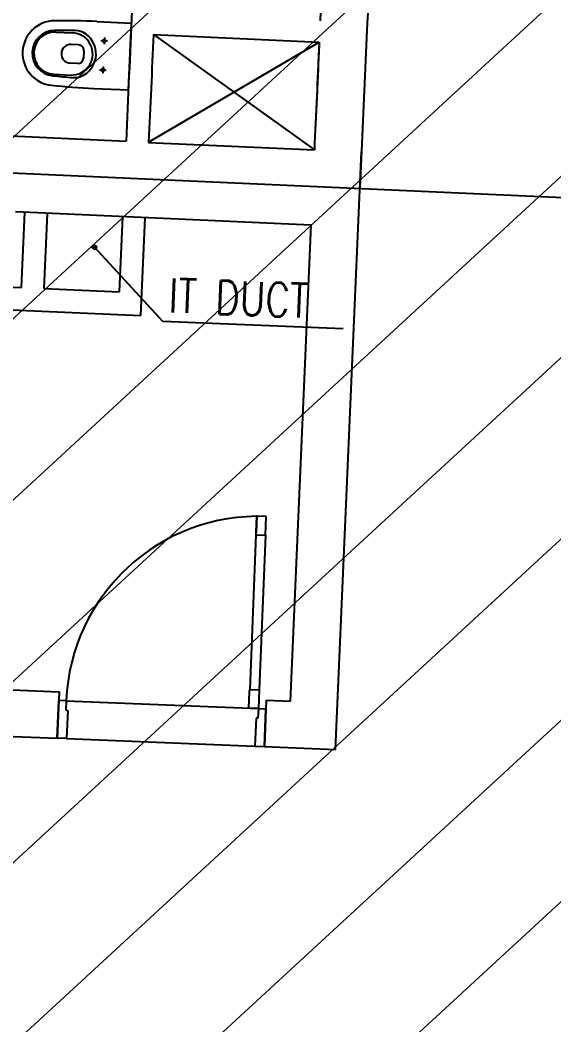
# Model space of a CAD drawing. Extents: x -678889171 to 586587, y -792238163 to 335485.
# Drawn here: x -678776689 to -678773857, y -792023658 to -792018330 of the extents above; entities that cross this region are included whole.
import ezdxf
from ezdxf.enums import TextEntityAlignment as Align

# ---------------------------------------------------------------- set-up
doc = ezdxf.new("R2010")
doc.units = 0
doc.header["$MEASUREMENT"] = 0
for name, color, linetype in [('A-FLOR-PATT', 252, 'Continuous'), ('A-SITE-PATT', 252, 'Continuous'), ('A-WALL', 252, 'Continuous')]:
    doc.layers.add(name, color=color, linetype=linetype)
doc.layers.add('BASEMENT3 LAYOUT$0$HATCH7', color=252, linetype='Continuous', lineweight=15)
doc.styles.add('$1$XREF1$0$MOD-E-TEXT', font='romans.shx', dxfattribs={"width": 0.8, "height": 1.8})
doc.styles.add('Ground floor Towers$0$$Bas01-Rname$0$EN-SC', font='swissc.ttf')
doc.styles.add('Ground floor Towers$0$$Bas01-Rname$0$EN-SCL', font='swisscl.ttf')
doc.styles.add('Ground floor Towers$0$04-Ground Floor$0$V2-lower ground$0$LEVEL  FOR LICENSE LOWER GR$0$$LG- LEVEL$0$AR-SR', font='sarb.shx')

# ---------------------------------------------------------------- blocks, each defined once
blk = doc.blocks.new('A$C61C61320')
at = {"layer": 'BASEMENT3 LAYOUT$0$HATCH7'}
h = blk.add_hatch(dxfattribs=at)
h.set_pattern_fill('JIS_WOOD', color=256, scale=1000, style=0)
h.set_pattern_definition([(45, (-95575.72641586163, -175160.5677797335), (-499.9999991609842, 499.9999991609843), [])])
edge = h.paths.add_edge_path()
edge.add_line((-93671.42387769371, -154054.9431899884), (-93352.28011348587, -174711.9075518902))
edge.add_line((-93352.28011348587, -174711.9075518902), (-49398.28305342048, -174321.9428492732))
edge.add_arc((-49194.7644366367, -173977.2776182104), 400.2673467584944, 239.4389137010584, 436.7722825904112)
edge.add_line((-49103.17453308101, -173587.6300358392), (-49353.17453308101, -169321.0603725039))
edge.add_arc((765187.6152318742, -69570.4512780355), 820625.9088071947, 178.5717505264322, 186.9818142228341, ccw=False)
edge.add_line((-55183.34322072996, -49116.28952082794), (-86992.42594180122, -47875.38068783496))
edge.add_line((-86992.42594180116, -47875.38068783496), (-86999.8191618316, -136404.81269691))
edge.add_line((-86999.81916183163, -136404.81269691), (-87007.19406194473, -152784.6622732603))
edge.add_line((-87007.19406194473, -152784.6622732603), (-93671.42387769371, -154054.9431899884))
blk = doc.blocks.new('GR')
at = {"layer": 'A-FLOR-PATT'}
for p, q in [((20989.46120119633, 166770.6350455066), (21173.70204807505, 166769.7148567428)), ((21171.92902682369, 166414.7192843822), (21173.70204807505, 166769.7148567428)), ((20774.27407611145, 166705.9961954858), (20862.77277346472, 166706.032953437)), ((21033.29175403639, 166687.9151053496), (21033.11694912428, 166652.9155418775)), ((21290.51769280807, 166141.8129647037), (22173.24514373066, 166709.9383558485, 3.542664718840158e-08)), ((21293.25816549522, 166714.7332138539, 3.542664718840158e-08), (22173.24514373066, 166709.9383558485, 3.542664718840158e-08)), ((21293.25816549524, 166714.7332138541), (22170.71774366828, 166137.9078114087)), ((20897.71723054282, 166643.1916644821), (20858.63163422114, 166643.3868770377)), ((21015.70456984425, 166670.5027260696), (21050.70413331642, 166670.3279211575)), ((20927.5670235943, 166613.042205867), (20927.37124209275, 166573.8426947782)), ((20897.22178347765, 166543.9929017267), (20858.13618715597, 166544.1881142823)), ((21014.93043380493, 166515.5046592643), (21049.9299972771, 166515.3298543522)), ((21032.51761799707, 166532.9170385443), (21032.34281308496, 166497.9174750721)), ((20773.15745010209, 166482.424543988), (20861.65136521555, 166481.5037984955)), ((20987.68817994497, 166415.639473146), (21171.92902682369, 166414.7192843822)), ((21170.51792043413, 166142.1260619203), (19479.06965758651, 166148.7109851466)), ((21290.5174193515, 166141.7557885419), (22170.50903588056, 166137.9087118288)), ((22411.27829678246, 162964.6773615244), (22420.51370345659, 166138.563448308)), ((-9155, 166070), (35425, 165890)), ((22169.34583961654, 165737.573240656), (20599.32232910708, 165744.3467340412)), ((20647.57528470832, 165344.9422882498), (20649.10159805407, 165744.2091076701)), ((20767.57482670237, 165344.5931123371), (20769.10072124011, 165743.7503761795)), ((21167.57330001588, 165343.4291926283), (21169.09779852693, 165742.221271211)), ((21287.11411032821, 165223.0808435192), (21289.09692171297, 165741.7625397205)), ((22161.99626243042, 163211.7807555123), (22169.34583961654, 165737.573240656)), ((21016.14157163163, 165574.1257296269), (21026.37421117838, 165584.3583691736)), ((21016.14251708888, 165573.9498983888), (21026.55004241642, 165584.3574237164)), ((21016.1437011128, 165574.3046358033), (21026.19530500194, 165584.3562396925)), ((21016.14638494806, 165573.7769895527), (21026.72295125254, 165584.3535558572)), ((21016.14907483269, 165574.4867862185), (21026.01315458675, 165584.3508659726)), ((21016.15303721747, 165573.6068651268), (21026.89307567842, 165584.3469035878)), ((21016.15788153405, 165574.6723696152), (21025.82757119009, 165584.3420592712)), ((21016.16234859778, 165573.4393998118), (21027.06054099342, 165584.3375922075)), ((21016.17033266232, 165574.8615974388), (21025.63834336652, 165584.329608143)), ((21016.17420492461, 165573.2744794434), (21027.22546136189, 165584.3257358806)), ((21016.18666637059, 165575.0547078423), (21025.44523296294, 165584.3132744347)), ((21016.18850185076, 165573.1119996742), (21027.38794113103, 165584.3114389545)), ((21016.20514372426, 165572.9518648524), (21027.54807595283, 165584.294797081)), ((21016.20715248819, 165575.2519706552), (21025.24797015006, 165584.2927883171)), ((21016.22404262786, 165572.7939870607), (21027.70595374453, 165584.2758981774)), ((21016.23209875365, 165575.453693616), (21025.0462471893, 165584.2678420516)), ((21016.24511755243, 165572.63828529), (21027.86165551524, 165584.2548232528)), ((21016.26185872985, 165575.6602302875), (21024.83971051779, 165584.2380820754)), ((21016.26829368225, 165572.4846847245), (21028.01525608073, 165584.231647123)), ((21016.29350177381, 165572.3331161208), (21028.16682468446, 165584.2064390315)), ((21016.29684199295, 165575.8719902459), (21024.6279505594, 165584.2030988123)), ((21016.32067761407, 165572.1835152658), (21028.31642553951, 165584.1792631912)), ((21016.33752745054, 165576.0894523988), (21024.4104884065, 165584.1624133547)), ((21016.34976154585, 165572.0358225022), (21028.46411830302, 165584.1501792594)), ((21016.38069805045, 165571.8899823115), (21028.60995849373, 165584.1192427548)), ((21016.38448105325, 165576.3131826968), (21024.1867581085, 165584.115459752)), ((21016.41343537939, 165571.7459429452), (21028.75399786007, 165584.0865054259)), ((21016.43837981633, 165576.5438581551), (21023.95608265011, 165584.061560989)), ((21016.44792522847, 165571.6036560989), (21028.89628470629, 165584.0520155768)), ((21016.48412244806, 165571.4630766233), (21029.03686418201, 165584.0158183572)), ((21016.50004514439, 165576.7823001785), (21023.71764062677, 165583.9998956609)), ((21016.52198478529, 165571.3241622652), (21029.17577854008, 165583.97795602)), ((21016.56147265356, 165571.1868734382), (21029.31306736711, 165583.9384681517)), ((21016.57049029182, 165577.0295220212), (21023.47041878403, 165583.9294505134)), ((21016.60254892624, 165571.0511730156), (21029.44876778971, 165583.897391879)), ((21016.64517875138, 165570.9170261454), (21029.58291465988, 165583.8547620539)), ((21016.65099007687, 165577.2867985016), (21023.21314230369, 165583.8489507284)), ((21016.68932938494, 165570.7844000836), (21029.71554072162, 165583.8106114203)), ((21016.73497004042, 165570.6532640439), (21029.84667676142, 165583.7649707649)), ((21016.74318713558, 165577.5557722556), (21022.94416854969, 165583.7567536697)), ((21016.78207175294, 165570.5235890611), (21029.97635174419, 165583.7178690523)), ((21016.83060725614, 165570.395347869), (21030.10459293629, 165583.6693335491)), ((21016.84926131427, 165577.8386231296), (21022.66131767569, 165583.650679491)), ((21016.88055087044, 165570.268514788), (21030.23142601729, 165583.6193899348)), ((21016.93187840164, 165570.1430656239), (21030.35687518139, 165583.5680624036)), ((21016.97221527516, 165578.1383537857), (21022.36158701951, 165583.5277255301)), ((21016.98456704845, 165570.0189775754), (21030.48096322987, 165583.5153737568)), ((21017.03859531831, 165569.8962291499), (21030.60371165531, 165583.461345487)), ((21017.09394295054, 165569.7748000869), (21030.72514071836, 165583.4059978547)), ((21017.11639194314, 165578.459307149), (21022.04063365622, 165583.3835488621)), ((21017.15059084599, 165569.654671287), (21030.84526951822, 165583.3493499593)), ((21017.20852100283, 165569.5358247486), (21030.96411605667, 165583.2914198024)), ((21017.26771645765, 165569.4182435081), (21031.08169729717, 165583.2322243476)), ((21017.28850657538, 165578.8081984766), (21021.69174232869, 165583.2114342299)), ((21017.32816123142, 165569.3019115865), (21031.19802921869, 165583.1717795739)), ((21017.3898402801, 165569.1868139399), (21031.31312686531, 165583.1101005252)), ((21017.45273944909, 165569.0729364136), (21031.4270043916, 165583.0472013562)), ((21017.50000572462, 165579.1964743211), (21021.30346648415, 165582.9999350806)), ((21017.51684543157, 165568.9602657008), (21031.53967510443, 165582.9830953737)), ((21017.58214573016, 165568.8487893041), (21031.65115150114, 165582.9177950751)), ((21017.6486286217, 165568.7384955004), (21031.76144530489, 165582.8513121836)), ((21017.71628312496, 165568.6293733083), (21031.87056749694, 165582.7836576803)), ((21017.77373397403, 165579.6469792658), (21020.85296153945, 165582.7262068312)), ((21017.78509897093, 165568.521412459), (21031.97852834627, 165582.7148418343)), ((21017.85506657566, 165568.4146033684), (21032.08533743683, 165582.6448742296)), ((21017.92617701527, 165568.3089371127), (21032.19100369253, 165582.57376379)), ((21017.99842200312, 165568.2044054053), (21032.29553539996, 165582.5015188022)), ((21018.07179386899, 165568.1010005759), (21032.39894022937, 165582.4281469363)), ((21018.14628554002, 165567.9987155516), (21032.50122525363, 165582.3536552652)), ((21018.17205021904, 165580.2220722061), (21020.27786859915, 165582.3278905862)), ((21018.22189052343, 165567.8975438397), (21032.60239696552, 165582.2780502818)), ((21018.29860289085, 165567.7974795119), (21032.70246129339, 165582.2013379144)), ((21018.3764172642, 165567.6985171899), (21032.80142361535, 165582.1235235411)), ((21018.45532880303, 165567.6006520334), (21032.89928877182, 165582.0446120022)), ((21018.53533319317, 165567.5038797283), (21032.99606107698, 165581.9646076121)), ((21018.6164266368, 165567.4081964766), (21033.09174432865, 165581.8835141685)), ((21018.69860584376, 165567.3135989883), (21033.18634181698, 165581.8013349615)), ((21018.78186802402, 165567.2200844733), (21033.27985633202, 165581.7180727813)), ((21018.86621088134, 165567.1276506353), (21033.37229016999, 165581.6337299239)), ((21018.95163260818, 165567.0362956668), (21033.46364513846, 165581.5483081971)), ((21019.03813188161, 165566.946018245), (21033.55392256033, 165581.4618089237)), ((21019.12570786032, 165566.8568175283), (21033.64312327691, 165581.3742329449)), ((21019.2143601828, 165566.7686931555), (21033.73124764973, 165581.2855806225)), ((21019.30408896648, 165566.6816452439), (21033.81829556133, 165581.1958518388)), ((21019.39489480811, 165566.5956743903), (21033.904266415, 165581.1050459972)), ((21019.48677878488, 165566.5107816717), (21033.98915913355, 165581.0131620204)), ((21019.57974245703, 165566.4269686486), (21034.07297215669, 165580.9201983482)), ((21019.67378787123, 165566.3442373675), (21034.15570343779, 165580.8261529341)), ((21019.76891756522, 165566.2625903662), (21034.2373504391, 165580.7310232401)), ((21019.86513457347, 165566.1820306791), (21034.31791012613, 165580.6348062318)), ((21019.96244243416, 165566.1025618445), (21034.39737896073, 165580.5374983711)), ((21020.06084519725, 165566.0241879123), (21034.47575289293, 165580.439095608)), ((21020.16034743369, 165565.9469134535), (21034.55302735179, 165580.3395933716)), ((21020.26095424617, 165565.8707435706), (21034.62919723461, 165580.2389865591)), ((21020.36267128102, 165565.7956839102), (21034.70425689506, 165580.1372695243)), ((21020.4655047416, 165565.7217406755), (21034.77820012977, 165580.0344360637)), ((21020.56946140318, 165565.6489206418), (21034.85102016349, 165579.9304794021)), ((21020.67454862937, 165565.5772311726), (21034.92270963259, 165579.8253921759)), ((21020.78077439027, 165565.5066802383), (21034.99326056699, 165579.719166415)), ((21020.88814728237, 165565.4372764351), (21035.0626643702, 165579.6117935229)), ((21020.99667655033, 165565.3690290077), (21035.13091179752, 165579.5032642549)), ((21021.10637211091, 165565.301947873), (21035.19799293226, 165579.3935686944)), ((21021.21724457889, 165565.2360436457), (21035.26389715957, 165579.2826962264)), ((21021.32930529557, 165565.1713276671), (21035.32861313819, 165579.1706355097)), ((21021.44256635968, 165565.1078120359), (21035.39212876937, 165579.0573744456)), ((21021.55704066105, 165565.045509642), (21035.45443116329, 165578.9429001442)), ((21021.67274191737, 165564.984434203), (21035.51550660227, 165578.8271988879)), ((21021.78968471409, 165564.9246003044), (21035.57534050086, 165578.7102560912)), ((21021.90788454794, 165564.866023443), (21035.63391736231, 165578.5920562574)), ((21022.02735787435, 165564.8087200741), (21035.6912207312, 165578.4725829309)), ((21022.14812215907, 165564.7527076635), (21035.74723314178, 165578.3518186462)), ((21022.27019593447, 165564.6980047436), (21035.80193606167, 165578.2297448708)), ((21022.39359886108, 165564.6446309749), (21035.85530983034, 165578.1063419442)), ((21022.51835179469, 165564.5926072132), (21035.90733359203, 165577.9815890106)), ((21022.64447685973, 165564.541955583), (21035.95798522228, 165577.8554639455)), ((21022.77199752977, 165564.4926995577), (21036.00724124754, 165577.7279432755)), ((21022.90093871548, 165564.4448640481), (21036.05507675713, 165577.5990020898)), ((21023.03132686151, 165564.3984754989), (21036.10146530639, 165577.4686139438)), ((21023.16319005274, 165564.3535619948), (21036.14637881044, 165577.3367507525)), ((21023.29655813146, 165564.3101533782), (21036.18978742702, 165577.2033826738)), ((21023.43146282653, 165564.268281378), (21036.23165942727, 165577.0684779788)), ((21023.56793789616, 165564.2279797524), (21036.27196105293, 165576.9320029091)), ((21023.70601928618, 165564.1892844471), (21036.3106563582, 165576.7939215191)), ((21023.84574530547, 165564.152233771), (21036.34770703422, 165576.6541954998)), ((21023.98715682127, 165564.1168685915), (21036.38307221371, 165576.512783984)), ((21024.13029747695, 165564.0832325519), (21036.41670825334, 165576.3696433283)), ((21024.2752139354, 165564.0513723151), (21036.44856849017, 165576.2247268699)), ((21024.42195615203, 165564.0213378364), (21036.47860296885, 165576.0779846532)), ((21024.5705776814, 165563.9931826705), (21036.50675813478, 165575.9293631239)), ((21024.72113602335, 165563.9669643171), (21036.53297648813, 165575.7788047819)), ((21024.87369301429, 165563.9427446128), (21036.55719619249, 165575.626247791)), ((21025.02831527154, 165563.9205901747), (21036.57935063053, 165575.4716255337)), ((21025.18507469959, 165563.9005729075), (21036.59936789778, 165575.3148661057)), ((21025.34404906908, 165563.8827705817), (21036.61717022359, 165575.1558917362)), ((21025.50532268187, 165563.8672674992), (21036.63267330607, 165574.9946181234)), ((21025.66898713821, 165563.8541552603), (21036.64578554503, 165574.8309536671)), ((21025.83514222591, 165563.8435336527), (21036.65640715261, 165574.6647985794)), ((21026.00389695624, 165563.8355116877), (21036.66442911759, 165574.496043849)), ((21026.17537077701, 165563.8302088131), (21036.66973199211, 165574.3245700283)), ((21026.34969500195, 165563.8277563428), (21036.67218446247, 165574.1502458033)), ((21404.40954394513, 165196.0903968601), (21026.40693175734, 165574.0930090479)), ((21026.52701450487, 165563.8282991504), (21036.67164165486, 165573.9729263004)), ((21026.70748974185, 165563.8319976921), (21036.66794311316, 165573.7924510634)), ((21026.89129918252, 165563.8390304375), (21036.66091036781, 165573.6086416228)), ((21027.07864225641, 165563.8495968161), (21036.65034398921, 165573.4212985489)), ((21027.26974295524, 165563.8639208196), (21036.63601998569, 165573.2301978501)), ((21027.4648542786, 165563.8822554477), (21036.61768535762, 165573.0350865267)), ((21027.66426377918, 165563.904888253), (21036.59505255234, 165572.8356770261)), ((21027.86830055932, 165563.9321483378), (21036.5677924675, 165572.631640246)), ((21028.07734421382, 165563.964415297), (21036.5355255083, 165572.4225965915)), ((21028.29183642589, 165564.0021308138), (21036.49780999152, 165572.2081043794)), ((21028.5122962491, 165564.0458139417), (21036.45412686361, 165571.9876445562)), ((21028.73934062064, 165564.0960816179), (21036.40385918735, 165571.7606001846)), ((21028.97371248167, 165564.1536767837), (21036.34626402163, 165571.5262283236)), ((21029.21632027335, 165564.21950788), (21036.28043292525, 165571.2836205319)), ((21029.46829500837, 165564.2947059197), (21036.20523488554, 165571.0316457969)), ((21029.73107556158, 165564.3807097776), (21036.11923102762, 165570.7688652437)), ((21030.00654140911, 165564.4793989299), (21036.02054187536, 165570.4933993962)), ((21030.29722978496, 165564.5933106104), (21035.9066301948, 165570.2027110203)), ((21030.60671405728, 165564.7260181875), (21035.77392261778, 165569.893226748)), ((21030.94031965255, 165564.8828470875), (21035.61709371781, 165569.5596211527)), ((21031.30664077423, 165565.0723915139), (21035.42754929142, 165569.193300031)), ((21031.72133673466, 165565.310310779), (21035.18963002629, 165568.7786040706)), ((21032.21969937278, 165565.6318967218), (21034.86804408346, 165568.2802414325)), ((21032.93657676846, 165566.1719974222), (21034.32794338309, 165567.5633640368)), ((19847.94352446327, 165347.2690650444), (20647.57528470832, 165344.9422882498)), ((20767.57482670237, 165344.5931123371), (21167.57330001588, 165343.4291926283)), ((19847.59434869613, 165227.269573061), (21287.11411032821, 165223.0808435192)), ((22361.24980236389, 165196.0903968601), (21404.40954394515, 165196.0903968601)), ((21994.08492667335, 164184.6773615239), (21944.08492667337, 164184.6773615239)), ((21944.08492667337, 164184.6773615239), (21944.08492667334, 164097.677361524)), ((21944.08492667334, 164097.677361524), (21944.08492667337, 164184.6773615239)), ((21944.08492667337, 164184.6773615239), (21944.08492667333, 164084.677361524)), ((21994.08492667332, 164084.6773615239), (21994.08492667335, 164184.6773615239)), ((21944.08492667333, 164084.677361524), (21994.08492667332, 164084.6773615239)), ((21944.08492667332, 164084.677361524), (21944.08492667304, 163264.6773615242)), ((21994.08492667331, 164084.6773615239), (21994.08492667302, 163264.6773615242)), ((21944.08492667304, 163264.6773615242), (21994.08492667302, 163264.6773615242)), ((21944.08492667304, 163251.6773615242), (21944.08492667304, 163264.6773615242)), ((21994.08492667302, 163264.6773615242), (21994.08492667299, 163164.6773615242)), ((19820.05433497998, 163211.7807555123), (20934.08492667323, 163211.7807555123)), ((20934.08492667323, 163211.7807555123), (20934.08492667332, 162964.6773615242)), ((21944.08492667301, 163164.6773615242), (21944.08492667304, 163251.6773615242)), ((22034.084926595, 163211.7807555127), (22161.99626243042, 163211.7807555123)), ((22034.084926595, 163211.7807555127), (22034.08492669136, 162964.6773615242)), ((20934.08492667323, 162964.6773615247), (20934.0849266733, 163164.6773615246)), ((20974.08492667328, 163164.6773615246), (20934.0849266733, 163164.6773615246)), ((20974.08492667328, 163164.6773615246), (20974.08492667327, 163114.6773615246)), ((20974.08492667328, 163164.6773615246), (21994.08492667299, 163164.6773615242)), ((21994.08492667299, 163164.6773615242), (21944.08492667301, 163164.6773615242)), ((21994.08492667298, 163164.6773615242), (21994.08492667296, 163114.6773615242)), ((21994.08492667298, 163164.6773615242), (22034.08492667297, 163164.6773615242)), ((22034.0849266729, 162964.6773615243), (22034.08492667297, 163164.6773615242)), ((20974.08492667327, 163114.6773615246), (20984.08492667326, 163114.6773615246)), ((20984.08492667326, 163114.6773615246), (20984.08492667321, 162964.6773615246)), ((21984.08492667296, 163114.6773615242), (21984.08492667291, 162964.6773615243)), ((21994.08492667296, 163114.6773615242), (21984.08492667296, 163114.6773615242)), ((19819.09234464647, 162964.6773615232), (20934.08492667332, 162964.6773615237)), ((20984.08492667321, 162964.6773615246), (20934.08492667323, 162964.6773615247)), ((20984.08492667321, 162964.6773615246), (21984.08492667291, 162964.6773615243)), ((21984.08492667291, 162964.6773615243), (22034.0849266729, 162964.6773615243)), ((22034.08492669136, 162964.6773615242), (22411.27829678246, 162964.6773615244))]:
    blk.add_line(p, q, dxfattribs=at)
for centre, radius in [((21033.20435158034, 166670.4153236136), 7.5), ((21032.43021554101, 166515.4172568082), 7.5), ((21026.40693175734, 165574.0930090479), 10.26541227358393), ((21026.40693175734, 165574.0930090479), 10.26541227358485)]:
    blk.add_circle(centre, radius, dxfattribs=at)
for centre, radius, start, end in [((632160.654919429, 163506.251165366), 618245.8226879981, 171.0764646735087, 189.9103746877842), ((632160.654919429, 163506.251165366), 613595.8226879981, 171.0737824436527, 189.9862451256833), ((632160.654919704, 163506.2511659483), 609745.8226879976, 179.5304866440964, 179.7711294839414), ((632160.6549197041, 163506.2511659484), 609995.8226879975, 179.5417580222446, 179.6885420967329), ((632160.6549196971, 163506.25116531), 610995.8227122088, 179.6878108254401, 179.7528125067807), ((20774.32050763046, 166594.2073493474), 171.5000000000135, 92.92199665360947, 266.5056818983383), ((20969.48349695421, 162770.6849344004), 4000.000000000557, 89.71383927595375, 92.92199665358828), ((20774.32050763048, 166594.2073493474), 120.5, 92.92199665666577, 266.5056818954283), ((20774.32050763048, 166594.2073493474), 111.7888557810301, 90.02379781403408, 269.4038807380755), ((20969.48349695565, 162770.684934401), 3949, 91.3381613133167, 92.92199665666577), ((20862.81940383869, 166593.7653426411), 112.2676204798005, 269.4038807380755, 90.02379781403408), ((20879.59703905515, 166618.6352231503), 100, 55.99574238145414, 91.3381613133167), ((20862.81940383869, 166593.7653426411), 130, 303.4319361703378, 55.99574238145414), ((632160.6549197074, 163506.2511662323), 610875.8227122088, 179.6990659666707, 179.7528077645598), ((632160.654919704, 163506.2511659483), 609995.8226879976, 179.6990822029756, 179.7528125068405), ((632160.6549197074, 163506.2511662323), 609995.8226879976, 179.7005597952758, 179.7527820446361), ((20858.38391068855, 166593.78749566), 49.59999999999997, 89.71383927593669, 269.7138392759367), ((20897.56739776101, 166613.1920386488), 30, 359.7138392755167, 89.71383927593669), ((20897.37161625945, 166573.99252756), 30, 269.7138392759367, 359.7138392755167), ((21007.66588418564, 170415.5895842515), 3949, 266.5056818954283, 268.0895172320434), ((20879.34778358241, 166568.7291156281), 100, 268.0895172320434, 303.4319361703378), ((21007.66588418546, 170415.5895842522), 4000.000000000636, 266.5056818983426, 269.7138392759771), ((21994.08492667299, 163164.6773615242), 1019.999999999704, 90, 180)]:
    blk.add_arc(centre, radius, start, end, dxfattribs=at)
at = {"layer": 'A-FLOR-PATT', "style": '$1$XREF1$0$MOD-E-TEXT', "width": 0.8}
blk.add_text('IT DUCT', height=180, dxfattribs=at).set_placement((21430.91734951616, 165245.8909436928))
at = {"layer": 'A-FLOR-PATT', "style": 'Ground floor Towers$0$04-Ground Floor$0$V2-lower ground$0$LEVEL  FOR LICENSE LOWER GR$0$$LG- LEVEL$0$AR-SR', "flags": 12}
for tag, p in [('L', (30296.07288644527, 72859.53473235783)), ('P', (30237.50458115668, 72203.99769414036))]:
    blk.add_attdef(tag, text='', height=500, dxfattribs=at).set_placement(p, align=Align.RIGHT)
at = {"layer": 'A-FLOR-PATT'}
for tag, p, height, style in [('N', (85492.25876324323, 56633.4995742733), 250, 'Ground floor Towers$0$$Bas01-Rname$0$EN-SC'), ('N', (89389.48149106537, 56633.4995742733), 250, 'Ground floor Towers$0$$Bas01-Rname$0$EN-SC'), ('N', (94597.61363499537, 56633.4995742733), 250, 'Ground floor Towers$0$$Bas01-Rname$0$EN-SC'), ('AN', (85922.66280553787, 56313.08159666645), 200, 'Ground floor Towers$0$$Bas01-Rname$0$EN-SCL'), ('AN', (89819.88553336001, 56313.08159666645), 200, 'Ground floor Towers$0$$Bas01-Rname$0$EN-SCL'), ('AN', (95028.01767729002, 56313.08159666645), 200, 'Ground floor Towers$0$$Bas01-Rname$0$EN-SCL'), ('SN', (85299.47460008037, 56025.08594095582), 200, 'Ground floor Towers$0$$Bas01-Rname$0$EN-SCL'), ('SN', (89196.69732790251, 56025.08594095582), 200, 'Ground floor Towers$0$$Bas01-Rname$0$EN-SCL'), ('SN', (94404.82947183252, 56025.08594095582), 200, 'Ground floor Towers$0$$Bas01-Rname$0$EN-SCL'), ('F', (85927.04975899268, 56008.67972904726), 200, 'Ground floor Towers$0$$Bas01-Rname$0$EN-SCL'), ('F', (89824.27248681482, 56008.67972904726), 200, 'Ground floor Towers$0$$Bas01-Rname$0$EN-SCL'), ('F', (95032.40463074483, 56008.67972904726), 200, 'Ground floor Towers$0$$Bas01-Rname$0$EN-SCL')]:
    blk.add_attdef(tag, p, '', height=height, dxfattribs=dict(at, style=style))
at = {"layer": 'A-FLOR-PATT', "style": 'Ground floor Towers$0$$Bas01-Rname$0$EN-SCL', "width": 0.8}
for p in [(85305.16036184286, 56295.1433535593), (89202.383089665, 56295.1433535593), (94410.51523359501, 56295.1433535593)]:
    blk.add_attdef('FN', p, '', height=250, dxfattribs=at)

msp = doc.modelspace()

# ---------------------------------------------------------------- block references
at = {"layer": 'A-SITE-PATT', "rotation": 357.6731745000001}
msp.add_blockref('A$C61C61320', (-678706236.4347705, -791940527.995869, -212772), dxfattribs=at)

# ---------------------------------------------------------------- next in the draw order: block references
at = {"layer": 'A-WALL', "rotation": 357.6731745000001}
msp.add_blockref('GR', (-678804025.0995113, -792184118.4910543, -212772), dxfattribs=at)

doc.saveas('drawing.dxf')
